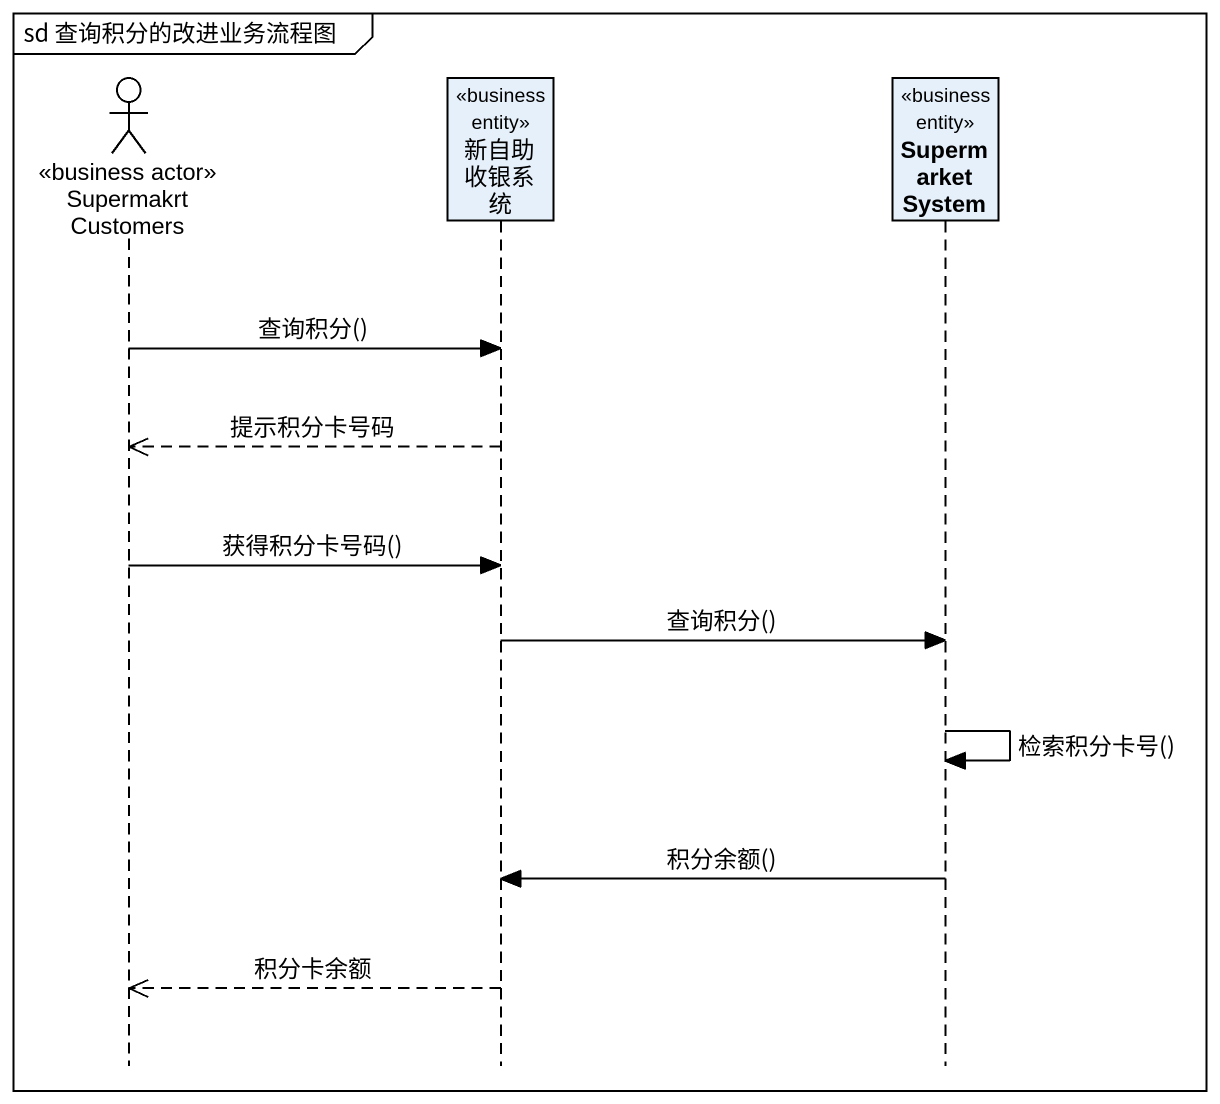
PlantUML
@startuml
mainframe sd 查询积分的改进业务流程图
hide footbox
actor SupermakrtCustomers <<business actor>>
participant 新自助收银系统 <<business entity>>
participant SupermarketSystem <<business entity>>

SupermakrtCustomers -> 新自助收银系统 : 查询积分()
新自助收银系统 -->> SupermakrtCustomers : 提示积分卡号码
SupermakrtCustomers -> 新自助收银系统 : 获得积分卡号码()
新自助收银系统 -> SupermarketSystem : 查询积分()
SupermarketSystem -> SupermarketSystem : 检索积分卡号()
SupermarketSystem -> 新自助收银系统 : 积分余额()
新自助收银系统 -->> SupermakrtCustomers : 积分卡余额
@enduml
